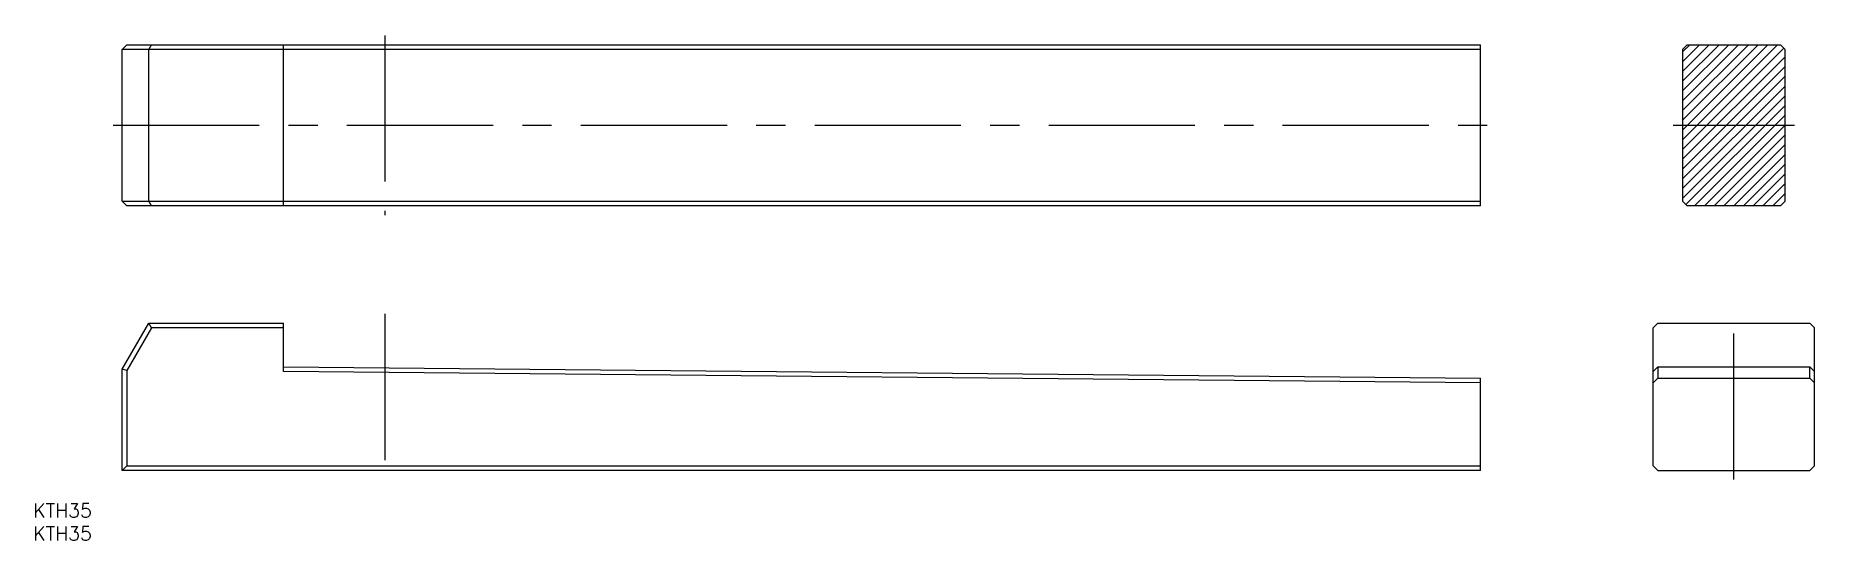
# Model space of a CAD drawing. Extents: x -76 to 311, y -15 to 95.
import ezdxf

# ---------------------------------------------------------------- set-up
doc = ezdxf.new("R2010")
doc.units = 0
doc.linetypes.add('CENTER', pattern=[50.8, 31.75, -6.35, 6.35, -6.35])
doc.layers.get('0').update_dxf_attribs({"linetype": 'CONTINUOUS'})
doc.layers.add('CENTER', color=1, linetype='CENTER')
doc.styles.get("Standard").update_dxf_attribs({"font": 'txt.shx', "height": 3, "bigfont": 'bigfont.shx'})

msp = doc.modelspace()

# ---------------------------------------------------------------- linework, layer by layer
at = {"color": 7, "linetype": 'CONTINUOUS'}
for p, q in [((-57, 91.5), (-56, 92.5)), ((238, 91.5), (-57, 91.5)), ((-57, 58.5), (-57, 91.5)), ((-56, 92.5), (238, 92.5)), ((-51.23, 91.5), (-50.65, 92.5)), ((-51.23, 58.5), (-51.23, 91.5)), ((-22, 57.5), (-22, 92.5)), ((238, 57.5), (238, 92.5)), ((282.85, 92.5), (281.85, 91.5)), ((281.85, 91.5), (281.85, 58.5)), ((282.85, 92.5), (303.15, 92.5)), ((304.15, 91.5), (303.15, 92.5)), ((304.15, 58.5), (304.15, 91.5)), ((-57, 58.5), (238, 58.5)), ((-56, 57.5), (-57, 58.5)), ((-50.65, 57.5), (-51.23, 58.5)), ((282.85, 57.5), (281.85, 58.5)), ((303.15, 57.5), (304.15, 58.5)), ((238, 57.5), (-56, 57.5)), ((303.15, 57.5), (282.85, 57.5)), ((-57, 22), (-51.23, 32)), ((-50.65, 31), (-56, 21.73)), ((-51.23, 32), (-22, 32)), ((-50.65, 31), (-51.23, 32)), ((-22, 31), (-50.65, 31)), ((-22, 21.51), (-22, 32)), ((276.5, 32), (275.5, 31)), ((275.5, 1), (275.5, 31)), ((276.5, 32), (309.5, 32)), ((310.5, 31), (309.5, 32)), ((310.5, 1), (310.5, 31)), ((-57, 0), (-57, 22)), ((-56, 21.73), (-57, 22)), ((-56, 21.73), (-56, 1)), ((-22, 22.51), (238, 20.01)), ((238, 19.01), (-22, 21.51)), ((238, 0), (238, 20.01)), ((275.5, 21.51), (276.5, 22.51)), ((276.5, 20.01), (275.5, 19.01)), ((276.5, 22.51), (309.5, 22.51)), ((276.5, 22.51), (276.5, 20.01)), ((276.5, 20.01), (309.5, 20.01)), ((309.5, 22.51), (310.5, 21.51)), ((309.5, 20.01), (309.5, 22.51)), ((310.5, 19.01), (309.5, 20.01)), ((-56, 1), (-57, 0)), ((238, 0), (-57, 0)), ((-56, 1), (238, 1)), ((275.5, 1), (276.5, 0)), ((276.5, 0), (309.5, 0)), ((309.5, 0), (310.5, 1))]:
    msp.add_line(p, q, dxfattribs=at)
at = {"color": 3, "linetype": 'CONTINUOUS'}
for p, q in [((281.85, 90.93), (283.42, 92.5)), ((281.85, 88.81), (285.54, 92.5)), ((281.85, 86.69), (287.66, 92.5)), ((281.85, 84.57), (289.78, 92.5)), ((281.85, 82.45), (291.9, 92.5)), ((281.85, 80.32), (294.03, 92.5)), ((281.85, 78.2), (296.15, 92.5)), ((281.85, 76.08), (298.27, 92.5)), ((281.85, 73.96), (300.39, 92.5)), ((281.85, 71.84), (302.51, 92.5)), ((281.85, 69.72), (303.89, 91.76)), ((281.85, 67.6), (304.15, 89.9)), ((281.85, 65.48), (304.15, 87.78)), ((281.85, 63.35), (304.15, 85.65)), ((281.85, 61.23), (304.15, 83.53)), ((281.85, 59.11), (304.15, 81.41)), ((282.6, 57.75), (304.15, 79.29)), ((284.48, 57.5), (304.15, 77.17)), ((286.6, 57.5), (304.15, 75.05)), ((288.72, 57.5), (304.15, 72.93)), ((290.85, 57.5), (304.15, 70.8)), ((292.97, 57.5), (304.15, 68.68)), ((295.09, 57.5), (304.15, 66.56)), ((297.21, 57.5), (304.15, 64.44)), ((299.33, 57.5), (304.15, 62.32)), ((301.45, 57.5), (304.15, 60.2))]:
    msp.add_line(p, q, dxfattribs=at)
at = {"layer": 'CENTER', "color": 1, "linetype": 'CENTER'}
for p, q in [((0, 94.5), (0, 55.5)), ((-59, 75), (240, 75)), ((279.85, 75), (306.15, 75)), ((0, 34), (0, -2)), ((293, -2), (293, 34))]:
    msp.add_line(p, q, dxfattribs=at)

# ---------------------------------------------------------------- texts
at = {"color": 7, "linetype": 'CONTINUOUS'}
for p in [(-76.33, -10.23), (-76.33, -15.23)]:
    msp.add_text('KTH35', height=3, dxfattribs=at).set_placement(p)

doc.saveas('drawing.dxf')
